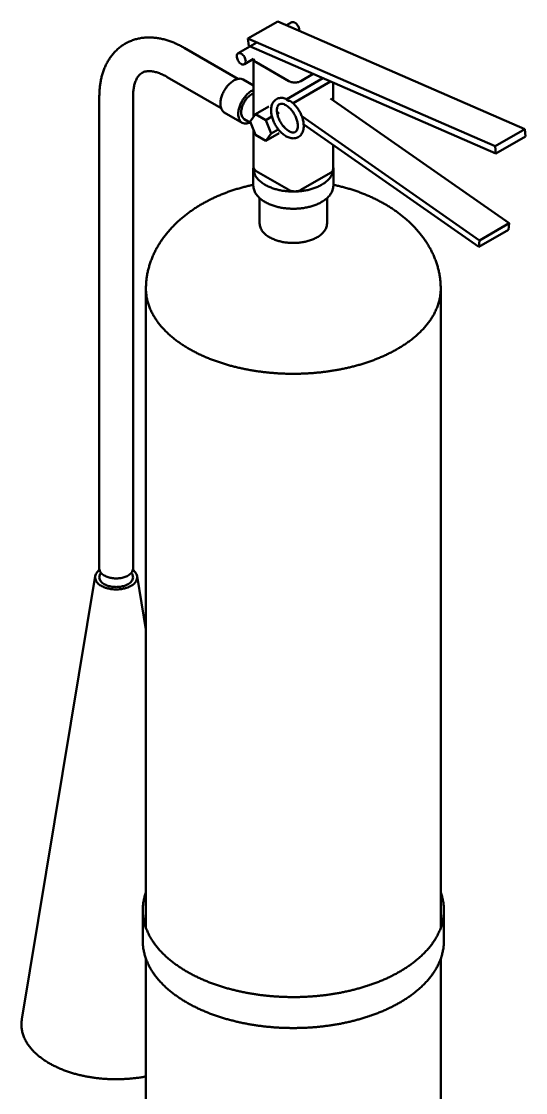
# Model space of a CAD drawing. Header units: millimetres. Extents: x 0 to 420, y 0 to 297.
# Drawn here: x 308 to 332, y 180.3 to 231.1 of the extents above; entities that cross this region are included whole.
import ezdxf

# ---------------------------------------------------------------- set-up
doc = ezdxf.new("R2010")
doc.units = ezdxf.units.MM
doc.layers.add('01-VISIBLE', color=7, linetype='CONTINUOUS', lineweight=50)

msp = doc.modelspace()

# ---------------------------------------------------------------- linework, layer by layer
at = {"layer": '01-VISIBLE'}
for p, q in [((318.786, 230.309), (320.201, 231.125)), ((320.201, 231.125), (331.938, 226.013)), ((320.621, 230.942), (320.863, 231.082)), ((318.308, 228.399), (315.756, 229.872)), ((318.317, 229.612), (319.207, 230.126)), ((318.821, 229.965), (318.786, 230.309)), ((318.786, 230.309), (330.524, 225.196)), ((318.821, 229.965), (330.558, 224.852)), ((318.617, 229.092), (319.057, 229.346)), ((319.057, 226.61), (319.057, 229.352)), ((319.174, 229.189), (320.73, 228.291)), ((317.508, 227.013), (314.956, 228.486)), ((319.057, 228.081), (318.564, 228.366)), ((320.631, 227.439), (322.346, 228.429)), ((321.296, 228.291), (321.884, 228.63)), ((320.931, 227.242), (322.711, 228.27)), ((322.827, 227.391), (322.827, 228.22)), ((311.728, 227.546), (311.728, 205.147)), ((313.328, 227.546), (313.328, 205.147)), ((322.71, 227.473), (331.195, 221.544)), ((318.512, 226.317), (317.664, 226.807)), ((319.775, 227.094), (319.139, 226.727)), ((320.27, 226.808), (320.177, 226.754)), ((318.914, 226.316), (318.612, 226.491)), ((319.139, 226.727), (318.892, 226.374)), ((318.892, 226.374), (319.139, 225.737)), ((319.634, 226.441), (319.139, 226.727)), ((319.922, 226.607), (319.634, 226.441)), ((319.882, 225.803), (319.634, 226.441)), ((321.347, 226.621), (329.781, 220.728)), ((319.057, 224.187), (319.057, 225.947)), ((320.27, 225.818), (319.634, 225.451)), ((319.634, 225.451), (319.882, 225.803)), ((320.226, 226.002), (319.882, 225.803)), ((320.518, 226.17), (320.472, 226.144)), ((321.434, 226.231), (329.751, 220.42)), ((330.524, 225.196), (331.938, 226.013)), ((331.972, 225.669), (331.938, 226.013)), ((319.139, 225.737), (319.634, 225.451)), ((322.827, 224.105), (322.827, 225.258)), ((330.558, 224.852), (331.972, 225.669)), ((330.558, 224.852), (330.524, 225.196)), ((319.042, 223.329), (319.042, 224.146)), ((319.174, 224.023), (320.73, 223.125)), ((321.296, 223.125), (322.71, 223.942)), ((322.842, 223.329), (322.842, 224.146)), ((319.342, 221.533), (319.342, 222.738)), ((322.542, 221.533), (322.542, 222.738)), ((329.751, 220.42), (331.165, 221.236)), ((329.781, 220.728), (331.195, 221.544)), ((331.165, 221.236), (331.195, 221.544)), ((329.751, 220.42), (329.781, 220.728)), ((313.942, 188.099), (313.942, 218.44)), ((327.942, 188.099), (327.942, 218.44)), ((311.532, 204.794), (308.048, 183.757)), ((313.523, 204.794), (313.942, 202.264)), ((313.792, 187.47), (313.792, 188.94)), ((328.092, 187.47), (328.092, 188.94)), ((313.942, 173.41), (313.942, 186.629)), ((327.942, 173.41), (327.942, 186.629))]:
    msp.add_line(p, q, dxfattribs=at)
for points in [[(320.863, 231.082), (320.887, 231.092), (320.913, 231.096), (320.939, 231.094), (320.965, 231.088), (320.989, 231.079), (321.013, 231.067)], [(321.013, 231.067), (321.055, 231.038), (321.093, 231.003), (321.126, 230.964), (321.155, 230.922), (321.18, 230.877), (321.2, 230.83), (321.215, 230.781), (321.223, 230.73), (321.224, 230.679)], [(315.756, 229.872), (315.712, 229.897), (315.668, 229.921), (315.624, 229.945), (315.58, 229.968), (315.535, 229.991), (315.49, 230.014), (315.444, 230.035), (315.399, 230.057), (315.353, 230.077), (315.307, 230.097), (315.26, 230.117), (315.214, 230.136), (315.167, 230.154), (315.12, 230.171), (315.072, 230.188), (315.025, 230.205), (314.977, 230.22), (314.929, 230.235), (314.881, 230.249), (314.832, 230.263), (314.784, 230.275), (314.735, 230.287), (314.686, 230.298), (314.636, 230.309), (314.587, 230.318), (314.537, 230.327), (314.488, 230.335), (314.438, 230.341), (314.388, 230.347), (314.338, 230.353), (314.288, 230.357), (314.238, 230.36), (314.187, 230.363), (314.137, 230.364), (314.087, 230.364), (314.037, 230.364), (313.986, 230.362), (313.936, 230.36), (313.886, 230.356), (313.836, 230.351), (313.786, 230.345), (313.736, 230.339), (313.686, 230.331), (313.637, 230.322), (313.588, 230.312), (313.538, 230.301), (313.49, 230.289), (313.441, 230.275), (313.393, 230.261), (313.345, 230.245), (313.298, 230.229), (313.251, 230.211), (313.204, 230.192), (313.158, 230.172), (313.112, 230.151), (313.067, 230.129), (313.022, 230.106), (312.978, 230.082), (312.934, 230.057), (312.891, 230.031), (312.849, 230.004), (312.807, 229.976), (312.766, 229.946), (312.726, 229.916), (312.686, 229.885), (312.648, 229.853), (312.609, 229.821), (312.572, 229.787), (312.536, 229.752), (312.5, 229.717), (312.465, 229.681), (312.431, 229.644), (312.397, 229.606), (312.365, 229.568), (312.333, 229.529), (312.302, 229.489), (312.272, 229.449), (312.243, 229.408), (312.215, 229.366), (312.188, 229.324), (312.161, 229.281), (312.136, 229.238), (312.111, 229.194), (312.087, 229.15), (312.064, 229.105), (312.041, 229.06), (312.02, 229.014), (312, 228.969), (311.98, 228.922), (311.961, 228.876), (311.943, 228.829), (311.926, 228.781), (311.909, 228.734), (311.893, 228.686), (311.878, 228.638), (311.864, 228.59), (311.851, 228.541), (311.838, 228.493), (311.826, 228.444), (311.815, 228.395), (311.805, 228.346), (311.795, 228.296), (311.786, 228.247), (311.778, 228.197), (311.77, 228.147), (311.763, 228.098), (311.757, 228.048), (311.751, 227.998), (311.746, 227.948), (311.742, 227.898), (311.738, 227.847), (311.735, 227.797), (311.732, 227.747), (311.73, 227.697), (311.729, 227.646), (311.728, 227.596), (311.728, 227.546)], [(318.617, 229.092), (318.569, 229.079), (318.519, 229.085), (318.473, 229.104), (318.431, 229.132), (318.393, 229.165), (318.36, 229.203), (318.33, 229.244), (318.305, 229.288), (318.284, 229.334), (318.269, 229.381), (318.258, 229.431), (318.255, 229.481), (318.262, 229.531), (318.281, 229.577), (318.317, 229.612)], [(318.317, 229.612), (318.342, 229.622), (318.367, 229.626), (318.394, 229.624), (318.419, 229.618), (318.444, 229.609), (318.467, 229.597)], [(318.467, 229.597), (318.512, 229.566), (318.551, 229.529), (318.586, 229.487), (318.616, 229.441), (318.641, 229.393), (318.66, 229.342), (318.674, 229.289), (318.679, 229.235), (318.675, 229.181), (318.655, 229.13), (318.617, 229.092)], [(319.057, 229.352), (319.062, 229.317), (319.075, 229.285), (319.094, 229.256), (319.118, 229.23), (319.145, 229.208), (319.174, 229.189)], [(313.756, 228.684), (313.713, 228.657), (313.673, 228.626), (313.636, 228.591), (313.602, 228.554), (313.571, 228.514), (313.542, 228.472), (313.516, 228.429), (313.492, 228.384), (313.47, 228.338), (313.45, 228.292), (313.433, 228.244), (313.416, 228.196), (313.402, 228.148), (313.389, 228.099), (313.378, 228.049), (313.367, 228), (313.359, 227.95), (313.351, 227.9), (313.344, 227.849), (313.339, 227.799), (313.335, 227.748), (313.332, 227.698), (313.329, 227.647), (313.328, 227.597), (313.328, 227.546)], [(314.956, 228.486), (314.912, 228.511), (314.867, 228.535), (314.822, 228.558), (314.777, 228.581), (314.731, 228.603), (314.685, 228.623), (314.638, 228.643), (314.591, 228.661), (314.543, 228.678), (314.495, 228.694), (314.447, 228.709), (314.398, 228.722), (314.348, 228.734), (314.299, 228.744), (314.249, 228.752), (314.198, 228.759), (314.148, 228.763), (314.097, 228.764), (314.047, 228.763), (313.996, 228.759), (313.946, 228.752), (313.896, 228.741), (313.848, 228.726), (313.801, 228.707), (313.756, 228.684)], [(317.664, 226.807), (317.622, 226.836), (317.586, 226.871), (317.556, 226.911), (317.531, 226.955), (317.511, 227.002), (317.497, 227.05), (317.487, 227.099), (317.48, 227.149), (317.478, 227.2), (317.478, 227.25), (317.481, 227.3), (317.487, 227.351), (317.495, 227.4), (317.505, 227.45), (317.517, 227.499), (317.532, 227.547), (317.547, 227.595), (317.565, 227.642), (317.584, 227.689), (317.605, 227.735), (317.628, 227.78), (317.651, 227.825), (317.677, 227.868), (317.703, 227.911), (317.731, 227.953), (317.761, 227.994), (317.791, 228.034), (317.823, 228.073), (317.857, 228.111), (317.892, 228.147), (317.928, 228.182), (317.966, 228.216), (318.005, 228.248), (318.045, 228.278), (318.087, 228.306), (318.131, 228.331), (318.176, 228.354), (318.222, 228.373), (318.27, 228.389), (318.319, 228.401), (318.369, 228.407), (318.42, 228.408), (318.47, 228.401), (318.518, 228.388), (318.564, 228.366)], [(318.512, 226.317), (318.471, 226.346), (318.435, 226.381), (318.405, 226.42), (318.38, 226.464), (318.361, 226.51), (318.346, 226.558), (318.336, 226.607), (318.329, 226.656), (318.326, 226.706), (318.326, 226.756), (318.329, 226.806), (318.335, 226.856), (318.342, 226.906), (318.352, 226.955), (318.364, 227.003), (318.378, 227.051), (318.394, 227.099), (318.411, 227.146), (318.43, 227.192), (318.45, 227.238), (318.472, 227.283), (318.496, 227.327), (318.521, 227.371), (318.547, 227.413), (318.574, 227.455), (318.603, 227.496), (318.633, 227.536), (318.665, 227.575), (318.698, 227.613), (318.732, 227.649), (318.768, 227.684), (318.805, 227.718), (318.843, 227.75), (318.883, 227.78), (318.924, 227.808), (318.967, 227.834), (319.012, 227.858), (319.057, 227.878)], [(321.296, 228.291), (321.248, 228.267), (321.197, 228.249), (321.146, 228.236), (321.093, 228.228), (321.04, 228.224), (320.986, 228.224), (320.933, 228.228), (320.88, 228.236), (320.828, 228.249), (320.778, 228.267), (320.73, 228.291)], [(318.612, 226.491), (318.572, 226.52), (318.538, 226.557), (318.512, 226.6), (318.492, 226.646), (318.479, 226.694), (318.471, 226.743), (318.468, 226.793), (318.468, 226.843), (318.472, 226.893), (318.479, 226.943), (318.489, 226.992), (318.502, 227.04), (318.517, 227.088), (318.534, 227.135), (318.553, 227.181), (318.574, 227.227), (318.597, 227.271), (318.622, 227.315), (318.648, 227.357), (318.677, 227.399), (318.707, 227.439), (318.738, 227.477), (318.772, 227.514), (318.807, 227.55), (318.844, 227.584), (318.883, 227.615), (318.924, 227.644), (318.966, 227.671), (319.011, 227.694), (319.057, 227.713)], [(320.139, 227.436), (320.097, 227.408), (320.059, 227.376), (320.024, 227.34), (319.993, 227.301), (319.966, 227.258), (319.944, 227.213), (319.925, 227.167), (319.91, 227.119), (319.899, 227.07), (319.89, 227.021), (319.885, 226.971), (319.883, 226.921), (319.883, 226.87), (319.886, 226.82), (319.891, 226.77), (319.898, 226.721), (319.908, 226.671), (319.919, 226.622), (319.931, 226.574), (319.946, 226.526), (319.962, 226.478), (319.979, 226.431), (319.998, 226.385), (320.019, 226.339), (320.041, 226.294), (320.064, 226.249), (320.088, 226.205), (320.114, 226.162), (320.141, 226.12), (320.169, 226.079), (320.199, 226.038), (320.229, 225.998), (320.261, 225.96), (320.294, 225.922), (320.329, 225.885), (320.364, 225.85), (320.401, 225.816), (320.44, 225.784), (320.479, 225.753), (320.52, 225.723), (320.562, 225.696), (320.605, 225.67), (320.65, 225.647), (320.695, 225.627), (320.742, 225.609), (320.79, 225.594), (320.839, 225.584), (320.889, 225.576), (320.939, 225.574), (320.989, 225.576), (321.039, 225.583), (321.087, 225.595), (321.135, 225.612), (321.179, 225.635)], [(320.633, 227.44), (320.585, 227.458), (320.537, 227.474), (320.487, 227.486), (320.436, 227.493), (320.385, 227.497), (320.334, 227.495), (320.283, 227.489), (320.233, 227.476), (320.185, 227.459), (320.139, 227.436)], [(320.601, 227.416), (320.606, 227.419), (320.611, 227.422), (320.616, 227.426), (320.621, 227.43), (320.626, 227.435), (320.631, 227.439)], [(320.601, 227.416), (320.611, 227.416), (320.621, 227.415), (320.631, 227.413), (320.641, 227.41), (320.65, 227.406), (320.659, 227.401)], [(320.601, 227.416), (320.61, 227.411), (320.62, 227.406), (320.63, 227.401), (320.64, 227.395), (320.65, 227.39), (320.659, 227.384)], [(320.631, 227.439), (320.632, 227.439), (320.632, 227.439), (320.633, 227.439), (320.633, 227.439), (320.634, 227.439), (320.635, 227.439)], [(320.659, 227.401), (320.671, 227.394), (320.681, 227.386), (320.691, 227.377), (320.701, 227.368), (320.71, 227.358), (320.718, 227.348)], [(320.659, 227.384), (320.669, 227.379), (320.679, 227.373), (320.689, 227.367), (320.699, 227.36), (320.709, 227.354), (320.718, 227.348)], [(320.718, 227.348), (320.737, 227.354), (320.757, 227.354), (320.776, 227.351), (320.795, 227.344), (320.813, 227.336), (320.83, 227.325)], [(321.179, 225.635), (321.222, 225.662), (321.26, 225.695), (321.295, 225.731), (321.326, 225.771), (321.353, 225.814), (321.376, 225.859), (321.394, 225.906), (321.409, 225.954), (321.421, 226.003), (321.429, 226.053), (321.434, 226.103), (321.436, 226.154), (321.435, 226.204), (321.432, 226.255), (321.427, 226.305), (321.419, 226.355), (321.41, 226.404), (321.399, 226.454), (321.386, 226.502), (321.371, 226.551), (321.355, 226.598), (321.337, 226.646), (321.318, 226.692), (321.297, 226.738), (321.275, 226.784), (321.251, 226.828), (321.226, 226.872), (321.2, 226.916), (321.173, 226.958), (321.144, 227), (321.114, 227.04), (321.083, 227.08), (321.051, 227.119), (321.017, 227.156), (320.982, 227.193), (320.946, 227.228), (320.909, 227.262), (320.87, 227.294), (320.83, 227.325)], [(320.589, 227.149), (320.545, 227.172), (320.499, 227.192), (320.451, 227.207), (320.402, 227.215), (320.352, 227.216), (320.303, 227.205), (320.259, 227.18), (320.225, 227.144), (320.2, 227.1), (320.182, 227.053), (320.171, 227.005), (320.165, 226.955), (320.163, 226.905), (320.165, 226.855), (320.169, 226.805), (320.177, 226.755), (320.187, 226.706), (320.199, 226.657), (320.213, 226.609), (320.229, 226.562), (320.247, 226.515), (320.267, 226.469), (320.289, 226.424), (320.312, 226.379), (320.336, 226.336), (320.363, 226.293), (320.39, 226.251), (320.419, 226.21), (320.45, 226.17), (320.482, 226.132), (320.516, 226.095), (320.551, 226.059), (320.588, 226.025), (320.626, 225.993), (320.666, 225.962), (320.708, 225.935), (320.751, 225.91), (320.796, 225.888), (320.843, 225.87), (320.892, 225.858), (320.942, 225.854), (320.992, 225.859), (321.038, 225.877), (321.078, 225.908), (321.107, 225.948), (321.128, 225.993), (321.143, 226.041), (321.151, 226.091), (321.155, 226.141), (321.155, 226.191), (321.152, 226.241), (321.146, 226.291), (321.137, 226.34), (321.126, 226.389), (321.113, 226.437), (321.098, 226.485), (321.081, 226.532), (321.062, 226.579), (321.041, 226.624), (321.019, 226.669), (320.995, 226.713), (320.969, 226.757), (320.942, 226.799), (320.914, 226.84), (320.884, 226.88), (320.853, 226.919), (320.82, 226.957), (320.785, 226.994), (320.749, 227.029), (320.712, 227.062), (320.673, 227.093), (320.632, 227.122), (320.589, 227.149)], [(318.895, 226.327), (318.842, 226.306), (318.788, 226.289), (318.732, 226.279), (318.676, 226.275), (318.619, 226.28), (318.564, 226.294), (318.512, 226.317)], [(319.057, 224.284), (319.053, 224.261), (319.049, 224.238), (319.046, 224.215), (319.044, 224.192), (319.043, 224.169), (319.042, 224.146)], [(322.842, 224.146), (322.842, 224.169), (322.84, 224.192), (322.838, 224.215), (322.835, 224.238), (322.832, 224.261), (322.827, 224.284)], [(319.042, 224.146), (319.044, 224.095), (319.05, 224.045), (319.06, 223.995), (319.074, 223.947), (319.091, 223.899), (319.111, 223.853), (319.134, 223.808), (319.16, 223.765), (319.189, 223.723), (319.22, 223.683), (319.252, 223.644), (319.287, 223.607), (319.323, 223.572), (319.361, 223.538), (319.399, 223.505), (319.439, 223.474), (319.48, 223.445), (319.522, 223.417), (319.565, 223.39), (319.609, 223.364), (319.653, 223.34), (319.698, 223.317), (319.744, 223.295), (319.79, 223.274), (319.836, 223.254), (319.883, 223.235), (319.93, 223.217), (319.978, 223.2), (320.026, 223.185), (320.074, 223.17), (320.123, 223.156), (320.172, 223.143), (320.221, 223.131), (320.27, 223.12), (320.32, 223.109), (320.369, 223.1), (320.419, 223.091), (320.469, 223.083), (320.519, 223.076), (320.57, 223.07), (320.62, 223.065), (320.67, 223.06), (320.721, 223.056), (320.771, 223.053), (320.822, 223.051), (320.872, 223.049), (320.923, 223.049), (320.973, 223.049), (321.024, 223.05), (321.074, 223.051), (321.125, 223.054), (321.175, 223.057), (321.226, 223.061), (321.276, 223.066), (321.326, 223.071), (321.377, 223.078), (321.427, 223.085), (321.477, 223.093), (321.526, 223.102), (321.576, 223.112), (321.625, 223.122), (321.675, 223.134), (321.724, 223.146), (321.773, 223.159), (321.821, 223.173), (321.869, 223.188), (321.917, 223.204), (321.965, 223.221), (322.012, 223.239), (322.059, 223.258), (322.105, 223.278), (322.151, 223.3), (322.197, 223.322), (322.242, 223.345), (322.286, 223.37)], [(319.057, 224.187), (319.062, 224.152), (319.075, 224.119), (319.094, 224.09), (319.118, 224.064), (319.145, 224.042), (319.174, 224.023)], [(322.286, 223.37), (322.331, 223.397), (322.375, 223.425), (322.419, 223.455), (322.461, 223.486), (322.502, 223.519), (322.542, 223.554), (322.58, 223.59), (322.617, 223.627), (322.652, 223.667), (322.684, 223.708), (322.715, 223.751), (322.743, 223.796), (322.768, 223.842), (322.79, 223.89), (322.808, 223.939), (322.823, 223.989), (322.833, 224.041), (322.84, 224.093), (322.842, 224.146)], [(322.71, 223.942), (322.739, 223.961), (322.767, 223.983), (322.79, 224.008), (322.81, 224.038), (322.823, 224.07), (322.827, 224.105)], [(319.042, 223.368), (318.993, 223.357), (318.944, 223.347), (318.895, 223.336), (318.846, 223.325), (318.798, 223.314), (318.749, 223.302), (318.7, 223.29), (318.652, 223.278), (318.603, 223.266), (318.555, 223.253), (318.506, 223.24), (318.458, 223.227), (318.41, 223.213), (318.362, 223.199), (318.314, 223.185), (318.266, 223.171), (318.218, 223.156), (318.17, 223.141), (318.122, 223.126), (318.075, 223.111), (318.027, 223.095), (317.98, 223.079), (317.932, 223.062), (317.885, 223.046), (317.838, 223.029), (317.791, 223.012), (317.744, 222.994), (317.697, 222.977), (317.65, 222.958), (317.604, 222.94), (317.557, 222.922), (317.511, 222.903), (317.465, 222.883), (317.418, 222.864), (317.372, 222.844), (317.326, 222.824), (317.281, 222.804), (317.235, 222.783), (317.19, 222.762), (317.144, 222.741), (317.099, 222.719), (317.054, 222.697), (317.009, 222.675), (316.964, 222.653), (316.92, 222.63), (316.875, 222.607), (316.831, 222.584), (316.787, 222.56), (316.743, 222.536), (316.699, 222.512), (316.655, 222.487), (316.612, 222.463), (316.568, 222.437), (316.525, 222.412), (316.482, 222.386), (316.439, 222.36), (316.397, 222.334), (316.355, 222.307), (316.312, 222.28), (316.27, 222.253), (316.229, 222.225), (316.187, 222.197), (316.146, 222.169), (316.104, 222.14), (316.064, 222.112), (316.023, 222.082), (315.982, 222.053), (315.942, 222.023), (315.902, 221.993), (315.862, 221.963), (315.823, 221.932), (315.783, 221.901), (315.744, 221.869), (315.706, 221.838), (315.667, 221.806), (315.629, 221.773), (315.591, 221.741), (315.553, 221.708), (315.516, 221.674), (315.479, 221.641), (315.442, 221.607), (315.405, 221.573), (315.369, 221.538), (315.333, 221.503), (315.297, 221.468), (315.262, 221.432), (315.227, 221.396), (315.193, 221.36), (315.158, 221.324), (315.124, 221.287), (315.091, 221.25), (315.057, 221.212), (315.024, 221.175), (314.992, 221.137), (314.96, 221.098), (314.928, 221.06), (314.896, 221.021), (314.865, 220.981), (314.835, 220.942), (314.804, 220.902), (314.775, 220.862), (314.745, 220.821), (314.716, 220.78), (314.688, 220.739), (314.659, 220.698), (314.632, 220.656), (314.604, 220.614), (314.578, 220.572), (314.551, 220.529), (314.525, 220.486), (314.5, 220.443), (314.475, 220.399), (314.451, 220.356), (314.427, 220.312), (314.403, 220.267), (314.38, 220.223), (314.358, 220.178), (314.336, 220.133), (314.315, 220.088), (314.294, 220.042), (314.273, 219.996), (314.254, 219.95), (314.235, 219.904), (314.216, 219.858), (314.198, 219.811), (314.18, 219.764), (314.163, 219.717), (314.147, 219.67), (314.131, 219.622), (314.116, 219.574), (314.102, 219.526), (314.088, 219.478), (314.074, 219.43), (314.062, 219.382), (314.05, 219.333), (314.038, 219.284), (314.027, 219.235), (314.017, 219.186), (314.007, 219.137), (313.998, 219.088), (313.99, 219.038), (313.982, 218.989), (313.976, 218.939), (313.969, 218.89), (313.964, 218.84), (313.959, 218.79), (313.954, 218.74), (313.951, 218.69), (313.948, 218.64), (313.945, 218.59), (313.944, 218.54), (313.943, 218.49), (313.942, 218.44)], [(319.042, 223.329), (319.044, 223.279), (319.05, 223.228), (319.06, 223.179), (319.074, 223.13), (319.091, 223.083), (319.111, 223.036), (319.134, 222.991), (319.16, 222.948), (319.189, 222.906), (319.22, 222.866), (319.252, 222.828), (319.287, 222.791), (319.323, 222.755), (319.361, 222.721), (319.399, 222.689), (319.439, 222.658), (319.48, 222.628), (319.522, 222.6), (319.565, 222.573), (319.609, 222.548), (319.653, 222.523), (319.698, 222.5), (319.744, 222.478), (319.79, 222.457), (319.836, 222.437), (319.883, 222.418), (319.93, 222.401), (319.978, 222.384), (320.026, 222.368), (320.074, 222.353), (320.123, 222.339), (320.172, 222.326), (320.221, 222.314), (320.27, 222.303), (320.32, 222.293), (320.369, 222.283), (320.419, 222.275), (320.469, 222.267), (320.519, 222.26), (320.57, 222.254), (320.62, 222.248), (320.67, 222.244), (320.721, 222.24), (320.771, 222.237), (320.822, 222.234), (320.872, 222.233), (320.923, 222.232), (320.973, 222.232), (321.024, 222.233), (321.074, 222.235), (321.125, 222.237), (321.175, 222.241), (321.226, 222.245), (321.276, 222.249), (321.326, 222.255), (321.377, 222.261), (321.427, 222.268), (321.477, 222.276), (321.526, 222.285), (321.576, 222.295), (321.625, 222.306), (321.675, 222.317), (321.724, 222.329), (321.773, 222.343), (321.821, 222.357), (321.869, 222.372), (321.917, 222.388), (321.965, 222.405), (322.012, 222.423), (322.059, 222.442), (322.105, 222.462), (322.151, 222.483), (322.197, 222.505), (322.242, 222.529), (322.286, 222.554)], [(322.286, 222.554), (322.331, 222.58), (322.375, 222.609), (322.419, 222.639), (322.461, 222.67), (322.502, 222.703), (322.542, 222.737), (322.58, 222.773), (322.617, 222.811), (322.652, 222.85), (322.684, 222.892), (322.715, 222.934), (322.743, 222.979), (322.768, 223.025), (322.79, 223.073), (322.808, 223.122), (322.823, 223.173), (322.833, 223.224), (322.84, 223.277), (322.842, 223.329)], [(327.942, 218.44), (327.942, 218.49), (327.941, 218.54), (327.939, 218.59), (327.937, 218.64), (327.934, 218.69), (327.93, 218.74), (327.926, 218.79), (327.921, 218.84), (327.915, 218.89), (327.909, 218.939), (327.902, 218.989), (327.894, 219.038), (327.886, 219.088), (327.877, 219.137), (327.867, 219.186), (327.857, 219.235), (327.846, 219.284), (327.835, 219.333), (327.823, 219.382), (327.81, 219.43), (327.797, 219.478), (327.783, 219.526), (327.768, 219.574), (327.753, 219.622), (327.737, 219.67), (327.721, 219.717), (327.704, 219.764), (327.687, 219.811), (327.668, 219.858), (327.65, 219.904), (327.631, 219.95), (327.611, 219.996), (327.591, 220.042), (327.57, 220.088), (327.548, 220.133), (327.526, 220.178), (327.504, 220.223), (327.481, 220.267), (327.458, 220.312), (327.434, 220.356), (327.409, 220.399), (327.384, 220.443), (327.359, 220.486), (327.333, 220.529), (327.307, 220.572), (327.28, 220.614), (327.253, 220.656), (327.225, 220.698), (327.197, 220.739), (327.168, 220.78), (327.139, 220.821), (327.11, 220.862), (327.08, 220.902), (327.05, 220.942), (327.019, 220.981), (326.988, 221.021), (326.957, 221.06), (326.925, 221.098), (326.893, 221.137), (326.86, 221.175), (326.827, 221.212), (326.794, 221.25), (326.76, 221.287), (326.726, 221.324), (326.692, 221.36), (326.657, 221.396), (326.622, 221.432), (326.587, 221.468), (326.551, 221.503), (326.515, 221.538), (326.479, 221.573), (326.443, 221.607), (326.406, 221.641), (326.369, 221.674), (326.331, 221.708), (326.293, 221.741), (326.255, 221.773), (326.217, 221.806), (326.179, 221.838), (326.14, 221.869), (326.101, 221.901), (326.062, 221.932), (326.022, 221.963), (325.982, 221.993), (325.942, 222.023), (325.902, 222.053), (325.862, 222.082), (325.821, 222.112), (325.78, 222.14), (325.739, 222.169), (325.697, 222.197), (325.656, 222.225), (325.614, 222.253), (325.572, 222.28), (325.53, 222.307), (325.487, 222.334), (325.445, 222.36), (325.402, 222.386), (325.359, 222.412), (325.316, 222.437), (325.273, 222.463), (325.229, 222.487), (325.186, 222.512), (325.142, 222.536), (325.098, 222.56), (325.054, 222.584), (325.009, 222.607), (324.965, 222.63), (324.92, 222.653), (324.875, 222.675), (324.83, 222.697), (324.785, 222.719), (324.74, 222.741), (324.695, 222.762), (324.649, 222.783), (324.604, 222.804), (324.558, 222.824), (324.512, 222.844), (324.466, 222.864), (324.42, 222.883), (324.374, 222.903), (324.327, 222.922), (324.281, 222.94), (324.234, 222.958), (324.187, 222.977), (324.141, 222.994), (324.094, 223.012), (324.047, 223.029), (323.999, 223.046), (323.952, 223.062), (323.905, 223.079), (323.857, 223.095), (323.81, 223.111), (323.762, 223.126), (323.714, 223.141), (323.667, 223.156), (323.619, 223.171), (323.571, 223.185), (323.523, 223.199), (323.475, 223.213), (323.426, 223.227), (323.378, 223.24), (323.33, 223.253), (323.281, 223.266), (323.233, 223.278), (323.184, 223.29), (323.135, 223.302), (323.087, 223.314), (323.038, 223.325), (322.989, 223.336), (322.94, 223.347), (322.891, 223.357), (322.842, 223.368)], [(321.296, 223.125), (321.248, 223.101), (321.197, 223.083), (321.146, 223.071), (321.093, 223.062), (321.04, 223.058), (320.986, 223.058), (320.933, 223.062), (320.88, 223.071), (320.828, 223.083), (320.778, 223.101), (320.73, 223.125)], [(319.342, 221.533), (319.345, 221.482), (319.352, 221.432), (319.363, 221.383), (319.379, 221.335), (319.399, 221.288), (319.423, 221.243), (319.45, 221.2), (319.479, 221.159), (319.511, 221.12), (319.545, 221.082), (319.582, 221.047), (319.619, 221.013), (319.659, 220.981), (319.7, 220.951), (319.741, 220.922), (319.784, 220.895), (319.828, 220.87), (319.873, 220.846), (319.918, 220.823), (319.964, 220.802), (320.011, 220.782), (320.058, 220.763), (320.105, 220.746), (320.153, 220.729), (320.202, 220.714), (320.25, 220.7), (320.299, 220.687), (320.349, 220.675), (320.398, 220.664), (320.448, 220.654), (320.498, 220.645), (320.548, 220.638), (320.598, 220.631), (320.649, 220.625), (320.699, 220.62), (320.75, 220.616), (320.8, 220.613), (320.851, 220.611), (320.901, 220.609), (320.952, 220.609), (321.003, 220.61), (321.054, 220.611), (321.104, 220.614), (321.155, 220.617), (321.205, 220.622), (321.256, 220.627), (321.306, 220.633), (321.356, 220.641), (321.406, 220.649), (321.456, 220.658), (321.506, 220.668), (321.555, 220.68), (321.604, 220.692), (321.653, 220.705), (321.702, 220.72), (321.75, 220.735), (321.798, 220.752), (321.845, 220.77), (321.892, 220.79), (321.938, 220.81), (321.984, 220.832), (322.029, 220.855), (322.074, 220.88)], [(322.074, 220.88), (322.119, 220.907), (322.163, 220.936), (322.206, 220.966), (322.247, 220.998), (322.287, 221.033), (322.325, 221.069), (322.362, 221.107), (322.396, 221.147), (322.427, 221.189), (322.456, 221.233), (322.481, 221.279), (322.502, 221.328), (322.519, 221.377), (322.532, 221.428), (322.54, 221.48), (322.542, 221.533)], [(313.942, 218.44), (313.943, 218.39), (313.944, 218.34), (313.947, 218.29), (313.951, 218.24), (313.956, 218.19), (313.961, 218.14), (313.968, 218.091), (313.976, 218.041), (313.985, 217.992), (313.995, 217.943), (314.006, 217.894), (314.018, 217.845), (314.031, 217.797), (314.045, 217.749), (314.06, 217.701), (314.076, 217.654), (314.093, 217.606), (314.11, 217.559), (314.129, 217.513), (314.148, 217.467), (314.168, 217.421), (314.189, 217.375), (314.211, 217.33), (314.234, 217.286), (314.257, 217.241), (314.281, 217.197), (314.306, 217.154), (314.332, 217.111), (314.358, 217.068), (314.385, 217.026), (314.412, 216.984), (314.44, 216.943), (314.469, 216.902), (314.498, 216.861), (314.528, 216.821), (314.559, 216.781), (314.59, 216.742), (314.622, 216.703), (314.654, 216.665), (314.686, 216.627), (314.719, 216.589), (314.753, 216.552), (314.787, 216.515), (314.821, 216.479), (314.856, 216.443), (314.892, 216.407), (314.928, 216.372), (314.964, 216.338), (315, 216.303), (315.037, 216.27), (315.074, 216.236), (315.112, 216.203), (315.15, 216.17), (315.188, 216.138), (315.227, 216.106), (315.266, 216.075), (315.305, 216.044), (315.345, 216.013), (315.385, 215.983), (315.425, 215.953), (315.465, 215.923), (315.506, 215.894), (315.547, 215.865), (315.588, 215.837), (315.629, 215.808), (315.671, 215.781), (315.713, 215.753), (315.755, 215.726), (315.797, 215.699), (315.84, 215.673), (315.883, 215.647), (315.926, 215.621), (315.969, 215.596), (316.012, 215.571), (316.056, 215.546), (316.1, 215.522), (316.143, 215.498), (316.188, 215.474), (316.232, 215.45), (316.276, 215.427), (316.321, 215.404), (316.366, 215.382), (316.41, 215.36), (316.455, 215.338), (316.501, 215.316), (316.546, 215.295), (316.591, 215.274), (316.637, 215.253), (316.683, 215.233), (316.729, 215.213), (316.775, 215.193), (316.821, 215.173), (316.867, 215.154), (316.913, 215.135), (316.96, 215.116), (317.006, 215.098), (317.053, 215.08), (317.1, 215.062), (317.147, 215.044), (317.194, 215.027), (317.241, 215.01), (317.288, 214.993), (317.335, 214.976), (317.382, 214.96), (317.43, 214.944), (317.477, 214.928), (317.525, 214.913), (317.573, 214.897), (317.621, 214.882), (317.668, 214.868), (317.716, 214.853), (317.764, 214.839), (317.812, 214.825), (317.861, 214.811), (317.909, 214.798), (317.957, 214.784), (318.005, 214.771), (318.054, 214.759), (318.102, 214.746), (318.151, 214.734), (318.2, 214.722), (318.248, 214.71), (318.297, 214.698), (318.346, 214.687), (318.395, 214.676), (318.443, 214.665), (318.492, 214.654), (318.541, 214.644), (318.59, 214.633), (318.639, 214.623), (318.689, 214.614), (318.738, 214.604), (318.787, 214.595), (318.836, 214.586), (318.885, 214.577), (318.935, 214.568), (318.984, 214.56), (319.034, 214.552), (319.083, 214.544), (319.133, 214.536), (319.182, 214.528), (319.232, 214.521), (319.281, 214.514), (319.331, 214.507), (319.38, 214.5), (319.43, 214.494), (319.48, 214.488), (319.529, 214.482), (319.579, 214.476), (319.629, 214.47), (319.679, 214.465), (319.729, 214.46), (319.778, 214.455), (319.828, 214.45), (319.878, 214.445), (319.928, 214.441), (319.978, 214.437), (320.028, 214.433), (320.078, 214.429), (320.128, 214.426), (320.178, 214.423), (320.228, 214.42), (320.278, 214.417), (320.328, 214.414), (320.378, 214.412), (320.428, 214.409), (320.478, 214.407), (320.528, 214.406), (320.578, 214.404), (320.628, 214.403), (320.678, 214.401), (320.728, 214.4), (320.778, 214.4), (320.828, 214.399), (320.878, 214.399), (320.929, 214.398), (320.979, 214.399), (321.029, 214.399), (321.079, 214.399), (321.129, 214.4), (321.179, 214.401), (321.229, 214.402), (321.279, 214.403), (321.329, 214.405), (321.379, 214.406), (321.429, 214.408), (321.479, 214.41), (321.529, 214.413), (321.579, 214.415), (321.629, 214.418), (321.679, 214.421), (321.729, 214.424), (321.779, 214.427), (321.829, 214.431), (321.879, 214.435), (321.929, 214.439), (321.979, 214.443), (322.029, 214.447), (322.079, 214.452), (322.129, 214.457), (322.178, 214.462), (322.228, 214.467), (322.278, 214.473), (322.328, 214.478), (322.378, 214.484), (322.427, 214.49), (322.477, 214.497), (322.527, 214.503), (322.576, 214.51), (322.626, 214.517), (322.675, 214.524), (322.725, 214.532), (322.774, 214.539), (322.824, 214.547), (322.873, 214.555), (322.923, 214.564), (322.972, 214.572), (323.021, 214.581), (323.071, 214.59), (323.12, 214.599), (323.169, 214.608), (323.218, 214.618), (323.267, 214.628), (323.316, 214.638), (323.365, 214.648), (323.414, 214.659), (323.463, 214.67), (323.512, 214.681), (323.561, 214.692), (323.61, 214.703), (323.658, 214.715), (323.707, 214.727), (323.756, 214.739), (323.804, 214.752), (323.853, 214.764), (323.901, 214.777), (323.949, 214.79), (323.998, 214.804), (324.046, 214.817), (324.094, 214.831), (324.142, 214.845), (324.19, 214.86), (324.238, 214.874), (324.286, 214.889), (324.333, 214.904), (324.381, 214.92), (324.429, 214.935), (324.476, 214.951), (324.523, 214.967), (324.571, 214.984), (324.618, 215.001), (324.665, 215.017), (324.712, 215.035), (324.759, 215.052), (324.806, 215.07), (324.853, 215.088), (324.899, 215.106), (324.946, 215.125), (324.992, 215.144), (325.039, 215.163), (325.085, 215.182), (325.131, 215.202), (325.177, 215.222), (325.222, 215.242), (325.268, 215.263), (325.314, 215.283), (325.359, 215.305), (325.404, 215.326), (325.449, 215.348), (325.494, 215.37), (325.539, 215.392), (325.584, 215.415), (325.628, 215.438), (325.673, 215.461), (325.717, 215.485), (325.761, 215.509), (325.805, 215.533), (325.848, 215.557), (325.892, 215.582)], [(325.892, 215.582), (325.936, 215.608), (325.979, 215.633), (326.022, 215.659), (326.065, 215.686), (326.108, 215.713), (326.15, 215.74), (326.193, 215.767), (326.235, 215.795), (326.277, 215.823), (326.318, 215.852), (326.36, 215.881), (326.401, 215.91), (326.442, 215.939), (326.482, 215.97), (326.522, 216), (326.562, 216.031), (326.602, 216.062), (326.641, 216.093), (326.681, 216.125), (326.719, 216.158), (326.758, 216.19), (326.796, 216.224), (326.833, 216.257), (326.871, 216.291), (326.908, 216.325), (326.944, 216.36), (326.98, 216.395), (327.016, 216.431), (327.051, 216.467), (327.086, 216.503), (327.121, 216.54), (327.155, 216.578), (327.188, 216.615), (327.221, 216.654), (327.254, 216.692), (327.286, 216.731), (327.317, 216.771), (327.348, 216.811), (327.378, 216.851), (327.408, 216.892), (327.437, 216.933), (327.466, 216.974), (327.494, 217.016), (327.521, 217.059), (327.547, 217.102), (327.573, 217.145), (327.598, 217.189), (327.623, 217.233), (327.646, 217.278), (327.669, 217.323), (327.691, 217.368), (327.713, 217.414), (327.733, 217.46), (327.753, 217.506), (327.772, 217.553), (327.789, 217.6), (327.806, 217.648), (327.822, 217.696), (327.838, 217.744), (327.852, 217.792), (327.865, 217.841), (327.877, 217.89), (327.888, 217.939), (327.898, 217.989), (327.908, 218.038), (327.916, 218.088), (327.923, 218.138), (327.929, 218.188), (327.933, 218.238), (327.937, 218.289), (327.94, 218.339), (327.942, 218.389), (327.942, 218.44)], [(311.532, 204.794), (311.545, 204.845), (311.564, 204.894), (311.59, 204.939), (311.62, 204.982), (311.655, 205.021), (311.693, 205.057), (311.734, 205.09)], [(313.093, 204.821), (313.048, 204.796), (313.001, 204.775), (312.953, 204.756), (312.904, 204.74), (312.855, 204.726), (312.805, 204.714), (312.754, 204.704), (312.703, 204.697), (312.652, 204.691), (312.6, 204.687), (312.549, 204.686), (312.497, 204.686), (312.446, 204.688), (312.395, 204.692), (312.343, 204.698), (312.293, 204.706), (312.242, 204.716), (312.192, 204.728), (312.143, 204.742), (312.094, 204.759), (312.046, 204.779), (311.999, 204.8), (311.954, 204.825), (311.911, 204.853), (311.87, 204.884), (311.832, 204.919), (311.798, 204.958), (311.769, 205), (311.747, 205.047), (311.733, 205.096), (311.728, 205.147)], [(311.731, 204.782), (311.738, 204.812), (311.747, 204.841), (311.759, 204.868), (311.774, 204.895), (311.791, 204.92), (311.81, 204.943)], [(313.328, 205.147), (313.322, 205.095), (313.308, 205.045), (313.284, 204.998), (313.254, 204.954), (313.219, 204.915), (313.18, 204.88), (313.138, 204.849), (313.093, 204.821)], [(313.245, 204.943), (313.264, 204.92), (313.281, 204.895), (313.296, 204.868), (313.308, 204.841), (313.318, 204.812), (313.324, 204.782)], [(313.321, 205.09), (313.362, 205.057), (313.4, 205.021), (313.435, 204.982), (313.466, 204.939), (313.491, 204.894), (313.511, 204.845), (313.523, 204.794)], [(313.523, 204.794), (313.528, 204.744), (313.524, 204.693), (313.514, 204.644), (313.496, 204.596), (313.473, 204.551), (313.445, 204.509), (313.413, 204.47), (313.377, 204.434), (313.339, 204.401), (313.298, 204.371), (313.256, 204.343), (313.212, 204.318), (313.167, 204.295), (313.121, 204.274), (313.074, 204.255), (313.026, 204.239), (312.978, 204.223), (312.929, 204.21), (312.879, 204.199), (312.83, 204.189), (312.78, 204.18), (312.73, 204.174), (312.679, 204.168), (312.629, 204.165), (312.578, 204.162), (312.528, 204.162), (312.477, 204.162), (312.426, 204.165), (312.376, 204.168), (312.326, 204.174), (312.275, 204.18), (312.225, 204.189), (312.176, 204.199), (312.127, 204.21), (312.078, 204.223), (312.029, 204.239), (311.982, 204.255), (311.935, 204.274), (311.888, 204.295), (311.843, 204.318), (311.799, 204.343), (311.757, 204.371), (311.717, 204.401), (311.678, 204.434), (311.643, 204.47), (311.61, 204.509), (311.582, 204.551), (311.559, 204.596), (311.541, 204.644), (311.531, 204.693), (311.528, 204.744), (311.532, 204.794)], [(313.324, 204.782), (313.328, 204.733), (313.322, 204.683), (313.307, 204.635), (313.285, 204.59), (313.257, 204.549), (313.223, 204.511), (313.187, 204.477), (313.147, 204.447), (313.105, 204.419), (313.061, 204.395), (313.016, 204.373), (312.97, 204.354), (312.922, 204.337), (312.874, 204.323), (312.826, 204.311), (312.777, 204.3), (312.727, 204.292), (312.678, 204.285), (312.628, 204.281), (312.578, 204.278), (312.528, 204.277), (312.477, 204.278), (312.427, 204.281), (312.378, 204.285), (312.328, 204.292), (312.278, 204.3), (312.229, 204.311), (312.181, 204.323), (312.133, 204.337), (312.086, 204.354), (312.039, 204.373), (311.994, 204.395), (311.95, 204.419), (311.908, 204.447), (311.869, 204.477), (311.832, 204.511), (311.799, 204.549), (311.77, 204.59), (311.748, 204.635), (311.734, 204.683), (311.728, 204.733), (311.731, 204.782)], [(313.942, 189.781), (313.925, 189.733), (313.91, 189.685), (313.895, 189.637), (313.881, 189.589), (313.868, 189.54), (313.856, 189.491), (313.845, 189.441), (313.835, 189.392), (313.826, 189.342), (313.818, 189.292), (313.811, 189.242), (313.806, 189.192), (313.801, 189.142), (313.797, 189.091), (313.794, 189.041), (313.793, 188.99), (313.792, 188.94)], [(328.092, 188.94), (328.092, 188.99), (328.09, 189.041), (328.087, 189.091), (328.084, 189.142), (328.079, 189.192), (328.073, 189.242), (328.066, 189.292), (328.058, 189.342), (328.049, 189.392), (328.039, 189.441), (328.028, 189.491), (328.016, 189.54), (328.003, 189.589), (327.989, 189.637), (327.975, 189.685), (327.959, 189.733), (327.942, 189.781)], [(313.792, 188.94), (313.793, 188.89), (313.794, 188.84), (313.797, 188.79), (313.801, 188.74), (313.805, 188.69), (313.811, 188.64), (313.818, 188.591), (313.826, 188.541), (313.834, 188.492), (313.844, 188.443), (313.855, 188.394), (313.867, 188.345), (313.88, 188.297), (313.893, 188.249), (313.908, 188.201), (313.923, 188.153), (313.94, 188.106), (313.957, 188.059), (313.975, 188.012), (313.994, 187.966), (314.014, 187.92), (314.035, 187.874), (314.056, 187.829), (314.078, 187.784), (314.101, 187.739), (314.125, 187.695), (314.149, 187.652), (314.174, 187.608), (314.2, 187.565), (314.227, 187.523), (314.254, 187.481), (314.282, 187.439), (314.31, 187.398), (314.339, 187.357), (314.368, 187.316), (314.398, 187.276), (314.429, 187.237), (314.46, 187.198), (314.492, 187.159), (314.524, 187.12), (314.557, 187.082), (314.59, 187.045), (314.624, 187.008), (314.658, 186.971), (314.692, 186.935), (314.727, 186.899), (314.762, 186.864), (314.798, 186.828), (314.834, 186.794), (314.871, 186.76), (314.908, 186.726), (314.945, 186.692), (314.983, 186.659), (315.021, 186.626), (315.059, 186.594), (315.097, 186.562), (315.136, 186.531), (315.175, 186.499), (315.215, 186.469), (315.255, 186.438), (315.295, 186.408), (315.335, 186.378), (315.376, 186.349), (315.417, 186.32), (315.458, 186.291), (315.499, 186.263), (315.541, 186.235), (315.582, 186.208), (315.624, 186.18), (315.667, 186.154), (315.709, 186.127), (315.752, 186.101), (315.795, 186.075), (315.838, 186.049), (315.881, 186.024), (315.924, 185.999), (315.968, 185.975), (316.012, 185.95), (316.056, 185.926), (316.1, 185.903), (316.144, 185.879), (316.189, 185.856), (316.233, 185.834), (316.278, 185.811), (316.323, 185.789), (316.368, 185.767), (316.413, 185.746), (316.459, 185.724), (316.504, 185.703), (316.55, 185.683), (316.595, 185.662), (316.641, 185.642), (316.687, 185.622), (316.733, 185.603), (316.78, 185.584), (316.826, 185.565), (316.872, 185.546), (316.919, 185.527), (316.966, 185.509), (317.012, 185.491), (317.059, 185.474), (317.106, 185.456), (317.153, 185.439), (317.2, 185.422), (317.248, 185.406), (317.295, 185.389), (317.342, 185.373), (317.39, 185.357), (317.438, 185.342), (317.485, 185.326), (317.533, 185.311), (317.581, 185.296), (317.629, 185.282), (317.677, 185.268), (317.725, 185.253), (317.773, 185.24), (317.821, 185.226), (317.869, 185.213), (317.918, 185.199), (317.966, 185.186), (318.014, 185.174), (318.063, 185.161), (318.112, 185.149), (318.16, 185.137), (318.209, 185.125), (318.258, 185.114), (318.306, 185.103), (318.355, 185.092), (318.404, 185.081), (318.453, 185.07), (318.502, 185.06), (318.551, 185.05), (318.6, 185.04), (318.649, 185.03), (318.698, 185.02), (318.748, 185.011), (318.797, 185.002), (318.846, 184.993), (318.896, 184.985), (318.945, 184.976), (318.994, 184.968), (319.044, 184.96), (319.093, 184.952), (319.143, 184.945), (319.192, 184.937), (319.242, 184.93), (319.291, 184.923), (319.341, 184.917), (319.391, 184.91), (319.44, 184.904), (319.49, 184.898), (319.54, 184.892), (319.59, 184.886), (319.639, 184.881), (319.689, 184.876), (319.739, 184.871), (319.789, 184.866), (319.839, 184.861), (319.889, 184.857), (319.939, 184.853), (319.988, 184.849), (320.038, 184.845), (320.088, 184.841), (320.138, 184.838), (320.188, 184.835), (320.238, 184.832), (320.288, 184.829), (320.338, 184.827), (320.388, 184.824), (320.438, 184.822), (320.488, 184.82), (320.538, 184.818), (320.589, 184.817), (320.639, 184.816), (320.689, 184.814), (320.739, 184.813), (320.789, 184.813), (320.839, 184.812), (320.889, 184.812), (320.939, 184.812), (320.989, 184.812), (321.039, 184.812), (321.089, 184.813), (321.139, 184.813), (321.189, 184.814), (321.239, 184.815), (321.29, 184.817), (321.34, 184.818), (321.39, 184.82), (321.44, 184.822), (321.49, 184.824), (321.54, 184.826), (321.59, 184.829), (321.64, 184.832), (321.69, 184.834), (321.74, 184.838), (321.79, 184.841), (321.84, 184.844), (321.89, 184.848), (321.94, 184.852), (321.989, 184.856), (322.039, 184.861), (322.089, 184.865), (322.139, 184.87), (322.189, 184.875), (322.239, 184.88), (322.288, 184.886), (322.338, 184.891), (322.388, 184.897), (322.438, 184.903), (322.487, 184.909), (322.537, 184.916), (322.587, 184.922), (322.636, 184.929), (322.686, 184.936), (322.735, 184.944), (322.785, 184.951), (322.834, 184.959), (322.884, 184.967), (322.933, 184.975), (322.983, 184.983), (323.032, 184.992), (323.081, 185.001), (323.131, 185.01), (323.18, 185.019), (323.229, 185.029), (323.278, 185.038), (323.327, 185.048), (323.376, 185.058), (323.425, 185.069), (323.474, 185.079), (323.523, 185.09), (323.572, 185.101), (323.621, 185.112), (323.669, 185.124), (323.718, 185.136), (323.767, 185.148), (323.815, 185.16), (323.864, 185.172), (323.912, 185.185), (323.961, 185.198), (324.009, 185.211), (324.057, 185.224), (324.105, 185.238), (324.154, 185.252), (324.202, 185.266), (324.25, 185.28), (324.298, 185.295), (324.345, 185.309), (324.393, 185.324), (324.441, 185.34), (324.488, 185.355), (324.536, 185.371), (324.583, 185.387), (324.631, 185.404), (324.678, 185.42), (324.725, 185.437), (324.772, 185.454), (324.819, 185.471), (324.866, 185.489), (324.913, 185.507), (324.96, 185.525), (325.006, 185.543), (325.053, 185.562), (325.099, 185.581), (325.145, 185.6), (325.191, 185.62), (325.237, 185.64), (325.283, 185.66), (325.329, 185.68), (325.375, 185.701), (325.42, 185.722), (325.465, 185.743), (325.511, 185.764), (325.556, 185.786), (325.601, 185.808), (325.645, 185.831), (325.69, 185.853), (325.735, 185.876), (325.779, 185.9), (325.823, 185.923), (325.867, 185.947), (325.911, 185.971), (325.955, 185.996), (325.998, 186.021)], [(325.998, 186.021), (326.041, 186.046), (326.084, 186.072), (326.127, 186.098), (326.17, 186.124), (326.213, 186.15), (326.255, 186.177), (326.297, 186.205), (326.339, 186.232), (326.381, 186.26), (326.422, 186.288), (326.463, 186.317), (326.504, 186.346), (326.545, 186.375), (326.585, 186.405), (326.626, 186.435), (326.665, 186.466), (326.705, 186.496), (326.744, 186.528), (326.783, 186.559), (326.822, 186.591), (326.86, 186.623), (326.898, 186.656), (326.936, 186.689), (326.973, 186.723), (327.01, 186.757), (327.047, 186.791), (327.083, 186.826), (327.119, 186.861), (327.154, 186.896), (327.19, 186.932), (327.224, 186.968), (327.258, 187.005), (327.292, 187.042), (327.325, 187.08), (327.358, 187.118), (327.39, 187.156), (327.422, 187.195), (327.453, 187.234), (327.484, 187.274), (327.514, 187.314), (327.544, 187.355), (327.573, 187.395), (327.601, 187.437), (327.629, 187.478), (327.656, 187.521), (327.683, 187.563), (327.709, 187.606), (327.734, 187.65), (327.758, 187.693), (327.782, 187.738), (327.805, 187.782), (327.827, 187.827), (327.849, 187.872), (327.87, 187.918), (327.89, 187.964), (327.909, 188.011), (327.927, 188.057), (327.944, 188.104), (327.961, 188.152), (327.976, 188.199), (327.991, 188.247), (328.005, 188.296), (328.017, 188.344), (328.029, 188.393), (328.04, 188.442), (328.05, 188.491), (328.059, 188.54), (328.066, 188.59), (328.073, 188.64), (328.079, 188.69), (328.084, 188.739), (328.087, 188.789), (328.09, 188.84), (328.092, 188.89), (328.092, 188.94)], [(313.792, 187.47), (313.793, 187.42), (313.794, 187.37), (313.797, 187.32), (313.801, 187.27), (313.805, 187.22), (313.811, 187.171), (313.818, 187.121), (313.826, 187.071), (313.834, 187.022), (313.844, 186.973), (313.855, 186.924), (313.867, 186.875), (313.88, 186.827), (313.893, 186.779), (313.908, 186.731), (313.923, 186.683), (313.94, 186.636), (313.957, 186.589), (313.975, 186.542), (313.994, 186.496), (314.014, 186.45), (314.035, 186.404), (314.056, 186.359), (314.078, 186.314), (314.101, 186.27), (314.125, 186.226), (314.149, 186.182), (314.174, 186.139), (314.2, 186.096), (314.227, 186.053), (314.254, 186.011), (314.282, 185.969), (314.31, 185.928), (314.339, 185.887), (314.368, 185.847), (314.398, 185.807), (314.429, 185.767), (314.46, 185.728), (314.492, 185.689), (314.524, 185.651), (314.557, 185.613), (314.59, 185.575), (314.624, 185.538), (314.658, 185.501), (314.692, 185.465), (314.727, 185.429), (314.762, 185.394), (314.798, 185.359), (314.834, 185.324), (314.871, 185.29), (314.908, 185.256), (314.945, 185.222), (314.983, 185.189), (315.021, 185.157), (315.059, 185.124), (315.097, 185.092), (315.136, 185.061), (315.175, 185.03), (315.215, 184.999), (315.255, 184.968), (315.295, 184.938), (315.335, 184.909), (315.376, 184.879), (315.417, 184.85), (315.458, 184.822), (315.499, 184.793), (315.541, 184.766), (315.582, 184.738), (315.624, 184.711), (315.667, 184.684), (315.709, 184.657), (315.752, 184.631), (315.795, 184.605), (315.838, 184.58), (315.881, 184.554), (315.924, 184.529), (315.968, 184.505), (316.012, 184.481), (316.056, 184.457), (316.1, 184.433), (316.144, 184.41), (316.189, 184.387), (316.233, 184.364), (316.278, 184.341), (316.323, 184.319), (316.368, 184.297), (316.413, 184.276), (316.459, 184.255), (316.504, 184.234), (316.55, 184.213), (316.595, 184.193), (316.641, 184.172), (316.687, 184.153), (316.733, 184.133), (316.78, 184.114), (316.826, 184.095), (316.872, 184.076), (316.919, 184.058), (316.966, 184.039), (317.012, 184.022), (317.059, 184.004), (317.106, 183.987), (317.153, 183.969), (317.2, 183.953), (317.248, 183.936), (317.295, 183.92), (317.342, 183.903), (317.39, 183.888), (317.438, 183.872), (317.485, 183.857), (317.533, 183.842), (317.581, 183.827), (317.629, 183.812), (317.677, 183.798), (317.725, 183.784), (317.773, 183.77), (317.821, 183.756), (317.869, 183.743), (317.918, 183.73), (317.966, 183.717), (318.014, 183.704), (318.063, 183.692), (318.112, 183.679), (318.16, 183.667), (318.209, 183.656), (318.258, 183.644), (318.306, 183.633), (318.355, 183.622), (318.404, 183.611), (318.453, 183.6), (318.502, 183.59), (318.551, 183.58), (318.6, 183.57), (318.649, 183.56), (318.698, 183.551), (318.748, 183.541), (318.797, 183.532), (318.846, 183.523), (318.896, 183.515), (318.945, 183.506), (318.994, 183.498), (319.044, 183.49), (319.093, 183.483), (319.143, 183.475), (319.192, 183.468), (319.242, 183.461), (319.291, 183.454), (319.341, 183.447), (319.391, 183.44), (319.44, 183.434), (319.49, 183.428), (319.54, 183.422), (319.59, 183.417), (319.639, 183.411), (319.689, 183.406), (319.739, 183.401), (319.789, 183.396), (319.839, 183.392), (319.889, 183.387), (319.939, 183.383), (319.988, 183.379), (320.038, 183.375), (320.088, 183.372), (320.138, 183.368), (320.188, 183.365), (320.238, 183.362), (320.288, 183.359), (320.338, 183.357), (320.388, 183.355), (320.438, 183.352), (320.488, 183.35), (320.538, 183.349), (320.589, 183.347), (320.639, 183.346), (320.689, 183.345), (320.739, 183.344), (320.789, 183.343), (320.839, 183.343), (320.889, 183.342), (320.939, 183.342), (320.989, 183.342), (321.039, 183.343), (321.089, 183.343), (321.139, 183.344), (321.189, 183.345), (321.239, 183.346), (321.29, 183.347), (321.34, 183.349), (321.39, 183.35), (321.44, 183.352), (321.49, 183.354), (321.54, 183.357), (321.59, 183.359), (321.64, 183.362), (321.69, 183.365), (321.74, 183.368), (321.79, 183.371), (321.84, 183.375), (321.89, 183.379), (321.94, 183.382), (321.989, 183.387), (322.039, 183.391), (322.089, 183.396), (322.139, 183.4), (322.189, 183.405), (322.239, 183.411), (322.288, 183.416), (322.338, 183.422), (322.388, 183.427), (322.438, 183.433), (322.487, 183.44), (322.537, 183.446), (322.587, 183.453), (322.636, 183.46), (322.686, 183.467), (322.735, 183.474), (322.785, 183.482), (322.834, 183.489), (322.884, 183.497), (322.933, 183.505), (322.983, 183.514), (323.032, 183.522), (323.081, 183.531), (323.131, 183.54), (323.18, 183.549), (323.229, 183.559), (323.278, 183.569), (323.327, 183.579), (323.376, 183.589), (323.425, 183.599), (323.474, 183.61), (323.523, 183.62), (323.572, 183.631), (323.621, 183.643), (323.669, 183.654), (323.718, 183.666), (323.767, 183.678), (323.815, 183.69), (323.864, 183.702), (323.912, 183.715), (323.961, 183.728), (324.009, 183.741), (324.057, 183.755), (324.105, 183.768), (324.154, 183.782), (324.202, 183.796), (324.25, 183.81), (324.298, 183.825), (324.345, 183.84), (324.393, 183.855), (324.441, 183.87), (324.488, 183.886), (324.536, 183.901), (324.583, 183.918), (324.631, 183.934), (324.678, 183.95), (324.725, 183.967), (324.772, 183.984), (324.819, 184.002), (324.866, 184.019), (324.913, 184.037), (324.96, 184.055), (325.006, 184.074), (325.053, 184.092), (325.099, 184.111), (325.145, 184.131), (325.191, 184.15), (325.237, 184.17), (325.283, 184.19), (325.329, 184.21), (325.375, 184.231), (325.42, 184.252), (325.465, 184.273), (325.511, 184.295), (325.556, 184.316), (325.601, 184.339), (325.645, 184.361), (325.69, 184.384), (325.735, 184.407), (325.779, 184.43), (325.823, 184.454), (325.867, 184.478), (325.911, 184.502), (325.955, 184.526), (325.998, 184.551)], [(325.998, 184.551), (326.041, 184.576), (326.084, 184.602), (326.127, 184.628), (326.17, 184.654), (326.213, 184.681), (326.255, 184.708), (326.297, 184.735), (326.339, 184.762), (326.381, 184.79), (326.422, 184.819), (326.463, 184.847), (326.504, 184.876), (326.545, 184.906), (326.585, 184.935), (326.626, 184.965), (326.665, 184.996), (326.705, 185.027), (326.744, 185.058), (326.783, 185.089), (326.822, 185.121), (326.86, 185.154), (326.898, 185.186), (326.936, 185.22), (326.973, 185.253), (327.01, 185.287), (327.047, 185.321), (327.083, 185.356), (327.119, 185.391), (327.154, 185.427), (327.19, 185.462), (327.224, 185.499), (327.258, 185.535), (327.292, 185.573), (327.325, 185.61), (327.358, 185.648), (327.39, 185.687), (327.422, 185.725), (327.453, 185.765), (327.484, 185.804), (327.514, 185.844), (327.544, 185.885), (327.573, 185.926), (327.601, 185.967), (327.629, 186.009), (327.656, 186.051), (327.683, 186.094), (327.709, 186.137), (327.734, 186.18), (327.758, 186.224), (327.782, 186.268), (327.805, 186.312), (327.827, 186.357), (327.849, 186.403), (327.87, 186.448), (327.89, 186.494), (327.909, 186.541), (327.927, 186.588), (327.944, 186.635), (327.961, 186.682), (327.976, 186.73), (327.991, 186.778), (328.005, 186.826), (328.017, 186.874), (328.029, 186.923), (328.04, 186.972), (328.05, 187.021), (328.059, 187.071), (328.066, 187.12), (328.073, 187.17), (328.079, 187.22), (328.084, 187.27), (328.087, 187.32), (328.09, 187.37), (328.092, 187.42), (328.092, 187.47)], [(313.942, 181.044), (313.893, 181.035), (313.843, 181.026), (313.794, 181.017), (313.744, 181.009), (313.694, 181.001), (313.645, 180.993), (313.595, 180.986), (313.545, 180.979), (313.495, 180.973), (313.445, 180.967), (313.395, 180.961), (313.345, 180.955), (313.295, 180.95), (313.245, 180.945), (313.195, 180.941), (313.145, 180.937), (313.094, 180.933), (313.044, 180.929), (312.994, 180.926), (312.944, 180.923), (312.894, 180.921), (312.843, 180.919), (312.793, 180.917), (312.743, 180.915), (312.692, 180.914), (312.642, 180.913), (312.592, 180.912), (312.541, 180.912), (312.491, 180.912), (312.441, 180.913), (312.391, 180.913), (312.34, 180.914), (312.29, 180.916), (312.24, 180.917), (312.189, 180.919), (312.139, 180.922), (312.089, 180.924), (312.039, 180.927), (311.988, 180.931), (311.938, 180.934), (311.888, 180.938), (311.838, 180.943), (311.788, 180.947), (311.738, 180.952), (311.688, 180.958), (311.638, 180.963), (311.588, 180.969), (311.538, 180.976), (311.488, 180.982), (311.438, 180.989), (311.388, 180.997), (311.339, 181.004), (311.289, 181.012), (311.239, 181.021), (311.19, 181.03), (311.14, 181.039), (311.091, 181.048), (311.041, 181.058), (310.992, 181.068), (310.943, 181.079), (310.894, 181.089), (310.845, 181.101), (310.796, 181.112), (310.747, 181.124), (310.698, 181.136), (310.649, 181.149), (310.601, 181.162), (310.552, 181.176), (310.504, 181.19), (310.456, 181.204), (310.408, 181.218), (310.36, 181.233), (310.312, 181.249), (310.264, 181.265), (310.216, 181.281), (310.169, 181.298), (310.122, 181.315), (310.074, 181.332), (310.027, 181.35), (309.98, 181.368), (309.934, 181.387), (309.887, 181.406), (309.841, 181.426), (309.795, 181.446), (309.749, 181.467), (309.703, 181.488), (309.658, 181.509), (309.612, 181.531), (309.567, 181.553), (309.522, 181.576), (309.478, 181.6), (309.434, 181.624), (309.39, 181.648), (309.346, 181.673), (309.302, 181.698), (309.259, 181.724), (309.217, 181.751), (309.174, 181.778), (309.132, 181.805), (309.09, 181.833), (309.049, 181.862), (309.008, 181.891), (308.967, 181.921), (308.927, 181.952), (308.888, 181.983), (308.849, 182.014), (308.81, 182.046), (308.772, 182.079), (308.734, 182.113), (308.697, 182.147), (308.661, 182.181), (308.625, 182.217), (308.59, 182.253), (308.555, 182.289), (308.522, 182.327), (308.489, 182.365), (308.456, 182.403), (308.425, 182.443), (308.394, 182.483), (308.365, 182.523), (308.336, 182.565), (308.308, 182.607), (308.282, 182.649), (308.256, 182.693), (308.232, 182.737), (308.208, 182.781), (308.186, 182.826), (308.165, 182.872), (308.146, 182.919), (308.128, 182.966), (308.111, 183.013), (308.095, 183.061), (308.082, 183.109), (308.069, 183.158), (308.058, 183.207), (308.049, 183.257), (308.041, 183.306), (308.036, 183.356), (308.031, 183.406), (308.029, 183.457), (308.028, 183.507), (308.028, 183.557), (308.031, 183.608), (308.035, 183.658), (308.041, 183.708), (308.048, 183.757)]]:
    msp.add_lwpolyline(points, dxfattribs=at)

doc.saveas('drawing.dxf')
